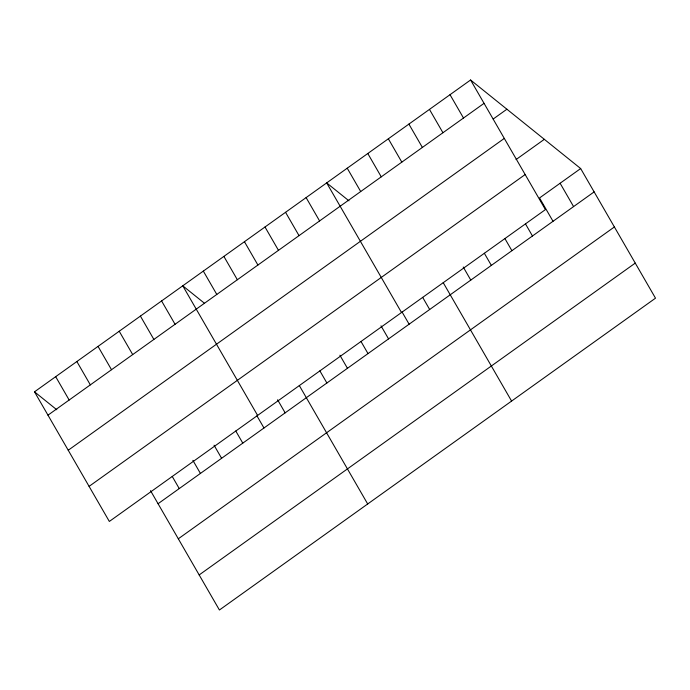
<?xml version="1.0" encoding="UTF-8"?>
<svg xmlns="http://www.w3.org/2000/svg" width="690" height="690" viewBox="0 0 690 690"><rect width="100%" height="100%" fill="white"/><g stroke="black" fill="none" stroke-linecap="round" stroke-linejoin="round"><path stroke-width="1.03" d="M470.58 79.997L545.411 209.622L109.339 521.45L34.5 391.825L470.58 79.997L580.661 168.55L655.5 298.175L219.42 610.003L150.515 490.65M47.972 415.164L484.052 103.336M493.203 119.016L506.909 109.218M68.224 450.242L504.304 138.405M516.068 159.545L544.332 139.328M89.088 486.372L525.168 174.544M580.661 168.55L539.545 197.952L553.026 221.292M158.062 503.726L594.142 191.889M178.313 538.795L614.385 226.967M199.177 574.934L635.249 263.106M348.968 200.833L326.672 182.902L401.511 312.518M204.231 303.074L182.764 285.807L257.603 415.423M34.5 391.825L56.796 409.757M560.107 183.255L573.58 206.595M525.461 223.853L532.464 235.997M450.018 94.694L463.499 118.033M504.899 238.559L511.902 250.694M429.465 109.4L442.937 132.739M484.337 253.256L491.349 265.391M408.903 124.097L422.375 147.436M463.24 267.021L470.787 280.097M388.349 138.793L401.822 162.141M443.221 282.659L511.592 401.08M367.787 153.499L381.26 176.838M422.668 297.356L429.672 309.5M347.225 168.196L360.706 191.544M402.106 312.061L409.118 324.197M381.009 325.827L388.556 338.902M306.11 197.599L319.591 220.938M360.991 341.464L368.003 353.599M285.557 212.304L299.029 235.644M339.894 355.229L347.441 368.296M264.995 227.001L278.475 250.341M319.875 370.866L326.887 383.002M244.441 241.698L257.913 265.046M299.322 385.563L367.692 503.985M223.879 256.404L237.36 279.743M203.326 271.101L216.798 294.44M277.604 399.777L285.143 412.844M256.956 415.854L263.968 427.99M161.589 300.952L175.062 324.291M235.782 431L242.785 443.135M140.406 316.098L153.879 339.437M214.055 445.214L221.602 458.281M119.223 331.243L132.696 354.582M192.881 460.359L200.419 473.426M98.04 346.389L111.521 369.728M172.233 476.436L179.245 488.58M76.866 361.534L90.338 384.873M55.683 376.68L69.155 400.019"/></g></svg>
